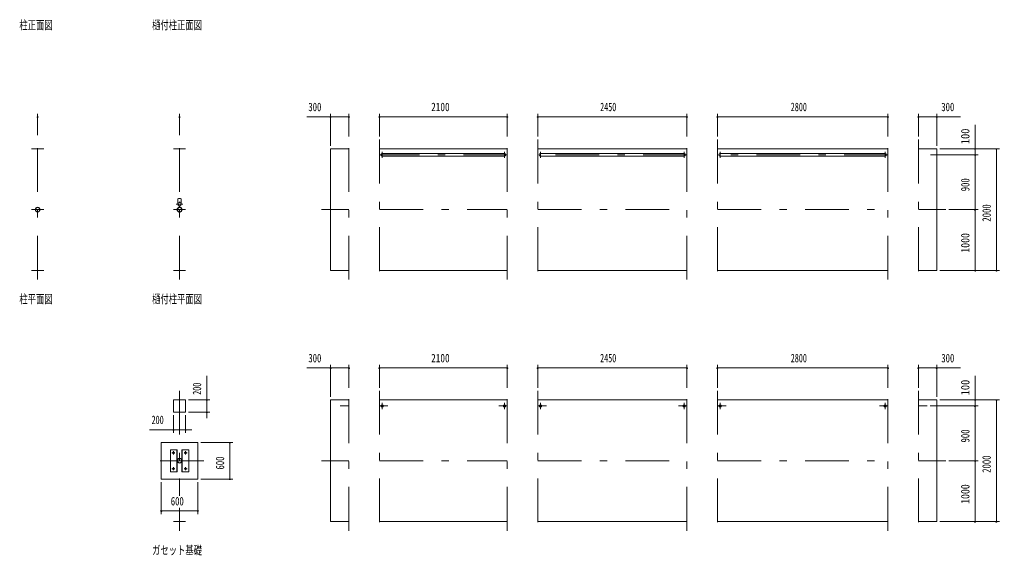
# Model space of a CAD drawing. Units: millimetres, scale not verified. Extents: x -23448 to 23452, y -10500 to 10500.
# Drawn here: x -23448 to -7361, y -8110 to 690 of the extents above; entities that cross this region are included whole.
import ezdxf
from ezdxf.enums import TextEntityAlignment as Align

# ---------------------------------------------------------------- set-up
doc = ezdxf.new("R2010")
doc.units = ezdxf.units.MM
doc.header["$LTSCALE"] = 60
doc.linetypes.add('USER3', pattern=[24, 12, -5, 2, -5])
for name, color, linetype, lineweight in [('0-2_1-0BOLD', 7, 'Continuous', 18), ('0-3_1-2CENTER', 3, 'USER3', 18), ('0-5_1-5DIM', 3, 'Continuous', 18)]:
    doc.layers.add(name, color=color, linetype=linetype, lineweight=lineweight)
doc.styles.add('ＭＳ ゴシック', font='')
doc.styles.get('ＭＳ ゴシック').set_extended_font_data('MS Gothic')

msp = doc.modelspace()

# ---------------------------------------------------------------- linework, layer by layer
at = {"layer": '0-2_1-0BOLD'}
for p, q in [((-23051.87, -1430.33), (-23251.88, -1430.33)), ((-20922.14, -1430.33), (-20722.14, -1430.33)), ((-17540.69, -1430.33), (-15440.69, -1430.33)), ((-14940.69, -1430.33), (-12490.69, -1430.33)), ((-11990.69, -1430.33), (-9190.69, -1430.33)), ((-8690.69, -1430.33), (-8390.69, -1430.33)), ((-15487.04, -1508.98), (-17494.34, -1508.98)), ((-17494.34, -1551.68), (-15487.04, -1551.68)), ((-12537.04, -1508.98), (-14894.34, -1508.98)), ((-14894.34, -1551.68), (-12537.04, -1551.68)), ((-9237.04, -1508.98), (-11944.34, -1508.98)), ((-11944.34, -1551.68), (-9237.04, -1551.68)), ((-20849.64, -2330.81), (-20849.64, -2255.29)), ((-20826.74, -2369.06), (-20826.74, -2390.84)), ((-20825.14, -2392.3), (-20825.14, -2367.66)), ((-20819.14, -2367.66), (-20819.14, -2392.3)), ((-20817.54, -2390.84), (-20817.54, -2369.06)), ((-20794.64, -2255.29), (-20794.64, -2330.81)), ((-23251.88, -3430.33), (-23051.87, -3430.33)), ((-20722.14, -3430.33), (-20922.14, -3430.33)), ((-15440.69, -3430.33), (-17540.69, -3430.33)), ((-12490.69, -3430.33), (-14940.69, -3430.33)), ((-9190.69, -3430.33), (-11990.69, -3430.33)), ((-20722.14, -5555.32), (-20922.14, -5555.32)), ((-20722.14, -5755.33), (-20722.14, -5555.33)), ((-17540.69, -5555.33), (-15440.69, -5555.33)), ((-14940.69, -5555.33), (-12490.69, -5555.33)), ((-11990.69, -5555.33), (-9190.69, -5555.33)), ((-8690.69, -5555.33), (-8390.69, -5555.33)), ((-20864.79, -6735.33), (-20864.79, -6375.32)), ((-20779.49, -6375.32), (-20779.49, -6735.33)), ((-20922.14, -7555.33), (-20722.14, -7555.33)), ((-15440.69, -7555.32), (-17540.69, -7555.32)), ((-12490.69, -7555.32), (-14940.69, -7555.32)), ((-9190.69, -7555.32), (-11990.69, -7555.32))]:
    msp.add_line(p, q, dxfattribs=at)
for points in [[(-18040.69, -3430.33), (-18340.69, -3430.33), (-18340.69, -1430.33), (-18040.69, -1430.33)], [(-8390.69, -1430.33), (-8390.69, -3430.33), (-8690.69, -3430.33)], [(-20922.14, -5555.33), (-20922.14, -5755.33), (-20722.14, -5755.33)], [(-18040.69, -7555.32), (-18340.69, -7555.32), (-18340.69, -5555.33), (-18040.69, -5555.33)], [(-8390.69, -5555.33), (-8390.69, -7555.32), (-8690.69, -7555.32)]]:
    msp.add_lwpolyline(points, dxfattribs=at)
for points in [[(-21122.14, -6255.33), (-21122.14, -6855.33), (-20522.14, -6855.33), (-20522.14, -6255.33)], [(-20860.29, -6735.33), (-20972.29, -6735.33), (-20972.29, -6375.32), (-20860.29, -6375.32)], [(-20671.99, -6375.32), (-20783.99, -6375.32), (-20783.99, -6735.33), (-20671.99, -6735.33)]]:
    msp.add_lwpolyline(points, close=True, dxfattribs=at)
for centre, radius in [((-23151.87, -2430.33), 38.15), ((-23151.87, -2430.33), 35.35), ((-20822.14, -2430.33), 38.15), ((-20822.14, -2430.33), 35.35), ((-20822.14, -2340.33), 27.5), ((-20822.14, -2308.98), 2.25), ((-20822.14, -2472.33), 2.25), ((-17494.34, -5655.33), 21.35), ((-17494.34, -5655.33), 19.05), ((-15487.04, -5655.33), 21.35), ((-15487.04, -5655.33), 19.05), ((-14894.34, -5655.33), 21.35), ((-14894.34, -5655.33), 19.05), ((-12537.04, -5655.33), 21.35), ((-12537.04, -5655.33), 19.05), ((-11944.34, -5655.33), 21.35), ((-11944.34, -5655.33), 19.05), ((-9237.04, -5655.33), 21.35), ((-9237.04, -5655.33), 19.05), ((-20922.14, -6425.33), 14.5), ((-20722.14, -6425.33), 14.5), ((-20822.14, -6555.33), 38.15), ((-20822.14, -6555.33), 35.35), ((-20922.14, -6685.33), 14.5), ((-20722.14, -6685.33), 14.5)]:
    msp.add_circle(centre, radius, dxfattribs=at)
for centre, radius, start, end in [((-17494.34, -1530.33), 21.35, 90, 270), ((-15487.04, -1530.33), 21.35, 270, 90), ((-14894.34, -1530.33), 21.35, 90, 270), ((-12537.04, -1530.33), 21.35, 270, 90), ((-11944.34, -1530.33), 21.35, 90, 270), ((-9237.04, -1530.33), 21.35, 270, 90), ((-20822.14, -2290.78), 44.9, 52.23546, 127.76454), ((-20822.14, -2430.33), 39.75, 96.64514, 265.61671), ((-20822.14, -2340.33), 29.1, 95.93016, 260.90512), ((-20822.14, -2357.73), 44.9, 109.58864, 127.76454), ((-20822.14, -2308.98), 3.85, 321.34222, 270), ((-20822.14, -2340.33), 29.1, 279.09488, 90), ((-20822.14, -2430.33), 39.75, 270, 83.35486), ((-20822.14, -2357.73), 44.9, 52.23546, 70.41136), ((-20822.14, -2472.33), 3.85, 90, 37.90752)]:
    msp.add_arc(centre, radius, start, end, dxfattribs=at)
at = {"layer": '0-3_1-2CENTER'}
for p, q in [((-23151.87, -3580.33), (-23151.87, -1280.33)), ((-20822.14, -3580.33), (-20822.14, -1280.33)), ((-18040.69, -3580.33), (-18040.69, -1280.33)), ((-17540.69, -1280.33), (-17540.69, -3580.33)), ((-15440.69, -3580.33), (-15440.69, -1280.33)), ((-14940.69, -1280.33), (-14940.69, -3580.33)), ((-12490.69, -3580.33), (-12490.69, -1280.33)), ((-11990.69, -1280.33), (-11990.69, -3580.33)), ((-9190.69, -3580.33), (-9190.69, -1280.33)), ((-8690.69, -1280.33), (-8690.69, -3580.33)), ((-15440.69, -1530.33), (-17540.69, -1530.33)), ((-17494.34, -1478.98), (-17494.34, -1581.68)), ((-15487.04, -1478.98), (-15487.04, -1581.68)), ((-12490.69, -1530.33), (-14940.69, -1530.33)), ((-14894.34, -1478.98), (-14894.34, -1581.68)), ((-12537.04, -1478.98), (-12537.04, -1581.68)), ((-9190.69, -1530.33), (-11990.69, -1530.33)), ((-11944.34, -1478.98), (-11944.34, -1581.68)), ((-9237.04, -1478.98), (-9237.04, -1581.68)), ((-20877.14, -2340.33), (-20767.14, -2340.33)), ((-20811.38, -2380), (-20832.9, -2380)), ((-23051.87, -2430.33), (-23251.88, -2430.33)), ((-20722.14, -2430.33), (-20922.14, -2430.33)), ((-18490.69, -2430.33), (-18040.69, -2430.33)), ((-17540.69, -2430.33), (-15440.69, -2430.33)), ((-14940.69, -2430.33), (-12490.69, -2430.33)), ((-11990.69, -2430.33), (-9190.69, -2430.33)), ((-8690.69, -2430.33), (-8240.69, -2430.33)), ((-20822.14, -5405.33), (-20822.14, -7130.3)), ((-18040.69, -7705.32), (-18040.69, -5405.33)), ((-17540.69, -5405.33), (-17540.69, -7705.32)), ((-15440.69, -7705.32), (-15440.69, -5405.33)), ((-14940.69, -5405.33), (-14940.69, -7705.32)), ((-12490.69, -7705.32), (-12490.69, -5405.33)), ((-11990.69, -5405.33), (-11990.69, -7705.32)), ((-9190.69, -7705.32), (-9190.69, -5405.33)), ((-8690.69, -5405.33), (-8690.69, -7705.32)), ((-17494.34, -5603.98), (-17494.34, -5706.68)), ((-15487.04, -5603.98), (-15487.04, -5706.68)), ((-14894.34, -5603.98), (-14894.34, -5706.68)), ((-12537.04, -5603.98), (-12537.04, -5706.68)), ((-11944.34, -5603.98), (-11944.34, -5706.68)), ((-9237.04, -5603.98), (-9237.04, -5706.68)), ((-18182.11, -5655.33), (-18040.69, -5655.33)), ((-17540.69, -5655.33), (-17399.27, -5655.33)), ((-15440.69, -5655.33), (-15582.11, -5655.33)), ((-14799.27, -5655.33), (-14940.69, -5655.33)), ((-12490.69, -5655.33), (-12632.11, -5655.33)), ((-11849.27, -5655.33), (-11990.69, -5655.33)), ((-9190.69, -5655.33), (-9332.11, -5655.33)), ((-8549.27, -5655.33), (-8690.69, -5655.33)), ((-20897.14, -6425.33), (-20947.14, -6425.33)), ((-20922.14, -6450.33), (-20922.14, -6400.33)), ((-20697.14, -6425.33), (-20747.14, -6425.33)), ((-20722.14, -6450.33), (-20722.14, -6400.33)), ((-20422.14, -6555.33), (-21222.14, -6555.33)), ((-18040.69, -6555.32), (-18490.69, -6555.32)), ((-17540.69, -6555.32), (-15440.69, -6555.32)), ((-14940.69, -6555.32), (-12490.69, -6555.32)), ((-11990.69, -6555.32), (-9190.69, -6555.32)), ((-8690.69, -6555.32), (-8240.69, -6555.32)), ((-20947.14, -6685.33), (-20897.14, -6685.33)), ((-20922.14, -6660.32), (-20922.14, -6710.33)), ((-20747.14, -6685.33), (-20697.14, -6685.33)), ((-20722.14, -6710.33), (-20722.14, -6660.32)), ((-20822.14, -7330.33), (-20822.14, -7705.32))]:
    msp.add_line(p, q, dxfattribs=at)
at = {"layer": '0-5_1-5DIM'}
for p, q in [((-23141.87, -905.33), (-23161.87, -905.33)), ((-23151.87, -1205.33), (-23151.87, -855.33)), ((-20812.14, -905.33), (-20832.14, -905.33)), ((-20822.14, -1205.33), (-20822.14, -855.33)), ((-18340.69, -905.33), (-18733.19, -905.33)), ((-18330.69, -905.33), (-18350.69, -905.33)), ((-18340.69, -855.33), (-18340.69, -1380.33)), ((-18340.69, -905.33), (-18040.69, -905.33)), ((-18030.69, -905.33), (-18050.69, -905.33)), ((-18040.69, -1230.33), (-18040.69, -855.33)), ((-17530.69, -905.33), (-17550.69, -905.33)), ((-17540.69, -855.33), (-17540.69, -1230.33)), ((-17540.69, -905.33), (-15440.69, -905.33)), ((-15430.69, -905.33), (-15450.69, -905.33)), ((-15440.69, -1230.33), (-15440.69, -855.33)), ((-14930.69, -905.33), (-14950.69, -905.33)), ((-14940.69, -855.33), (-14940.69, -1230.33)), ((-14940.69, -905.33), (-12490.69, -905.33)), ((-12480.69, -905.33), (-12500.69, -905.33)), ((-12490.69, -1230.33), (-12490.69, -855.33)), ((-11980.69, -905.33), (-12000.69, -905.33)), ((-11990.69, -855.33), (-11990.69, -1230.33)), ((-11990.69, -905.33), (-9190.69, -905.33)), ((-9180.69, -905.33), (-9200.69, -905.33)), ((-9190.69, -1230.33), (-9190.69, -855.33)), ((-8680.69, -905.33), (-8700.69, -905.33)), ((-8690.69, -855.33), (-8690.69, -1230.33)), ((-8690.69, -905.33), (-8390.69, -905.33)), ((-8380.69, -905.33), (-8400.69, -905.33)), ((-8390.69, -855.33), (-8390.69, -1380.33)), ((-7998.19, -905.33), (-8390.69, -905.33)), ((-7760.69, -1430.33), (-7760.69, -1037.83)), ((-8340.69, -1430.33), (-7360.69, -1430.33)), ((-7750.69, -1430.33), (-7770.69, -1430.33)), ((-7760.69, -1530.33), (-7760.69, -1430.33)), ((-7400.69, -1430.33), (-7420.69, -1430.33)), ((-7410.69, -1430.33), (-7410.69, -3430.33)), ((-7710.69, -1530.33), (-8490.34, -1530.33)), ((-7750.69, -1530.33), (-7770.69, -1530.33)), ((-7760.69, -2430.33), (-7760.69, -1530.33)), ((-8190.69, -2430.33), (-7710.69, -2430.33)), ((-7750.69, -2430.33), (-7770.69, -2430.33)), ((-7760.69, -3430.33), (-7760.69, -2430.33)), ((-8340.69, -3430.33), (-7360.69, -3430.33)), ((-7750.69, -3430.33), (-7770.69, -3430.33)), ((-7400.69, -3430.33), (-7420.69, -3430.33)), ((-18340.69, -4980.33), (-18340.69, -5505.33)), ((-18040.69, -5355.33), (-18040.69, -4980.33)), ((-17540.69, -4980.33), (-17540.69, -5355.33)), ((-15440.69, -5355.33), (-15440.69, -4980.33)), ((-14940.69, -4980.33), (-14940.69, -5355.33)), ((-12490.69, -5355.33), (-12490.69, -4980.33)), ((-11990.69, -4980.33), (-11990.69, -5355.33)), ((-9190.69, -5355.33), (-9190.69, -4980.33)), ((-8690.69, -4980.33), (-8690.69, -5355.33)), ((-8390.69, -5505.33), (-8390.69, -4980.33)), ((-18340.69, -5030.33), (-18733.19, -5030.33)), ((-18330.69, -5030.33), (-18350.69, -5030.33)), ((-18340.69, -5030.33), (-18040.69, -5030.33)), ((-18030.69, -5030.33), (-18050.69, -5030.33)), ((-17530.69, -5030.33), (-17550.69, -5030.33)), ((-17540.69, -5030.33), (-15440.69, -5030.33)), ((-15430.69, -5030.33), (-15450.69, -5030.33)), ((-14930.69, -5030.33), (-14950.69, -5030.33)), ((-14940.69, -5030.33), (-12490.69, -5030.33)), ((-12480.69, -5030.33), (-12500.69, -5030.33)), ((-11980.69, -5030.33), (-12000.69, -5030.33)), ((-11990.69, -5030.33), (-9190.69, -5030.33)), ((-9180.69, -5030.33), (-9200.69, -5030.33)), ((-8680.69, -5030.33), (-8700.69, -5030.33)), ((-8690.69, -5030.33), (-8390.69, -5030.33)), ((-8380.69, -5030.33), (-8400.69, -5030.33)), ((-8390.69, -5030.33), (-7998.19, -5030.33)), ((-20375.12, -5555.33), (-20375.12, -5162.83)), ((-7760.69, -5162.82), (-7760.69, -5555.32)), ((-20325.12, -5555.33), (-20672.14, -5555.33)), ((-20365.12, -5555.33), (-20385.12, -5555.33)), ((-20375.12, -5755.33), (-20375.12, -5555.33)), ((-7360.69, -5555.33), (-8340.69, -5555.33)), ((-7750.69, -5555.33), (-7770.69, -5555.33)), ((-7760.69, -5655.33), (-7760.69, -5555.33)), ((-7400.69, -5555.33), (-7420.69, -5555.33)), ((-7410.69, -5555.33), (-7410.69, -7555.32)), ((-20672.14, -5755.33), (-20325.12, -5755.33)), ((-20365.12, -5755.33), (-20385.12, -5755.33)), ((-20375.12, -5755.33), (-20375.12, -5855.33)), ((-7710.69, -5655.33), (-8499.27, -5655.33)), ((-7750.69, -5655.33), (-7770.69, -5655.33)), ((-7760.69, -6555.32), (-7760.69, -5655.33)), ((-20922.14, -6094.63), (-20922.14, -5805.33)), ((-20722.14, -5805.33), (-20722.14, -6094.63)), ((-20922.14, -6044.63), (-21314.64, -6044.63)), ((-20912.14, -6044.63), (-20932.14, -6044.63)), ((-20922.14, -6044.63), (-20722.14, -6044.63)), ((-20712.14, -6044.63), (-20732.14, -6044.63)), ((-20722.14, -6044.63), (-20622.14, -6044.63)), ((-19947.14, -6255.33), (-20472.14, -6255.33)), ((-19987.14, -6255.33), (-20007.14, -6255.33)), ((-19997.14, -6855.33), (-19997.14, -6255.33)), ((-8190.69, -6555.32), (-7710.69, -6555.32)), ((-7750.69, -6555.32), (-7770.69, -6555.32)), ((-7760.69, -7555.32), (-7760.69, -6555.32)), ((-21122.14, -7430.33), (-21122.14, -6905.33)), ((-20522.14, -6905.33), (-20522.14, -7430.33)), ((-20472.14, -6855.33), (-19947.14, -6855.33)), ((-19987.14, -6855.33), (-20007.14, -6855.33)), ((-21112.14, -7380.33), (-21132.14, -7380.33)), ((-21122.14, -7380.33), (-20522.14, -7380.33)), ((-20512.14, -7380.33), (-20532.14, -7380.33)), ((-8340.69, -7555.32), (-7360.69, -7555.32)), ((-7750.69, -7555.32), (-7770.69, -7555.32)), ((-7400.69, -7555.32), (-7420.69, -7555.32))]:
    msp.add_line(p, q, dxfattribs=at)
for centre in [(-23151.87, -905.33), (-20822.14, -905.33), (-18340.69, -905.33), (-18040.69, -905.33), (-17540.69, -905.33), (-15440.69, -905.33), (-14940.69, -905.33), (-12490.69, -905.33), (-11990.69, -905.33), (-9190.69, -905.33), (-8690.69, -905.33), (-8390.69, -905.33), (-7760.69, -1430.33), (-7410.69, -1430.33), (-7760.69, -1530.33), (-7760.69, -2430.33), (-7760.69, -3430.33), (-7410.69, -3430.33), (-18340.69, -5030.33), (-18040.69, -5030.33), (-17540.69, -5030.33), (-15440.69, -5030.33), (-14940.69, -5030.33), (-12490.69, -5030.33), (-11990.69, -5030.33), (-9190.69, -5030.33), (-8690.69, -5030.33), (-8390.69, -5030.33), (-20375.12, -5555.33), (-7760.69, -5555.33), (-7410.69, -5555.33), (-20375.12, -5755.33), (-7760.69, -5655.33), (-20922.14, -6044.63), (-20722.14, -6044.63), (-19997.14, -6255.33), (-7760.69, -6555.32), (-19997.14, -6855.33), (-21122.14, -7380.33), (-20522.14, -7380.33), (-7760.69, -7555.32), (-7410.69, -7555.32)]:
    msp.add_arc(centre, 10, 180, 0, dxfattribs=at)

# ---------------------------------------------------------------- texts
at = {"layer": '0-5_1-5DIM', "color": 7, "style": 'ＭＳ ゴシック'}
for s, width, p in [('柱正面図', 0.7, (-23451.88, 488.66)), ('樋付柱正面図', 0.7, (-21272.14, 488.66)), ('300', 0.75, (-18706.9, -855.33)), ('2100', 0.8, (-16690.73, -855.33)), ('2450', 0.7, (-13916.39, -855.33)), ('2800', 0.7, (-10786.33, -855.33)), ('300', 0.75, (-8314.41, -855.33)), ('柱平面図', 0.7, (-23451.88, -4011.33)), ('樋付柱平面図', 0.7, (-21272.14, -4011.33)), ('300', 0.75, (-18706.9, -4980.33)), ('2100', 0.8, (-16690.73, -4980.33)), ('2450', 0.7, (-13916.39, -4980.33)), ('2800', 0.7, (-10786.33, -4980.33)), ('300', 0.75, (-8314.41, -4980.33)), ('200', 0.7, (-21281.04, -5994.63)), ('600', 0.75, (-20965.77, -7330.33)), ('ガセット基礎', 0.7, (-21272.15, -8136.32))]:
    msp.add_text(s, height=139.3, dxfattribs=dict(at, width=width)).set_placement(p, align=Align.BOTTOM_LEFT)
for s, width, p in [('100', 0.9, (-7810.69, -1355.63)), ('900', 0.75, (-7810.69, -2129.06)), ('2000', 0.75, (-7460.69, -2627.85)), ('1000', 0.85, (-7810.69, -3138.3)), ('200', 0.7, (-20425.12, -5471.73)), ('100', 0.9, (-7810.69, -5480.62)), ('900', 0.75, (-7810.69, -6254.06)), ('600', 0.75, (-20047.14, -6698.96)), ('2000', 0.75, (-7460.69, -6752.85)), ('1000', 0.85, (-7810.69, -7263.3))]:
    msp.add_text(s, height=139.3, rotation=90, dxfattribs=dict(at, width=width)).set_placement(p, align=Align.BOTTOM_LEFT)

doc.saveas('drawing.dxf')
